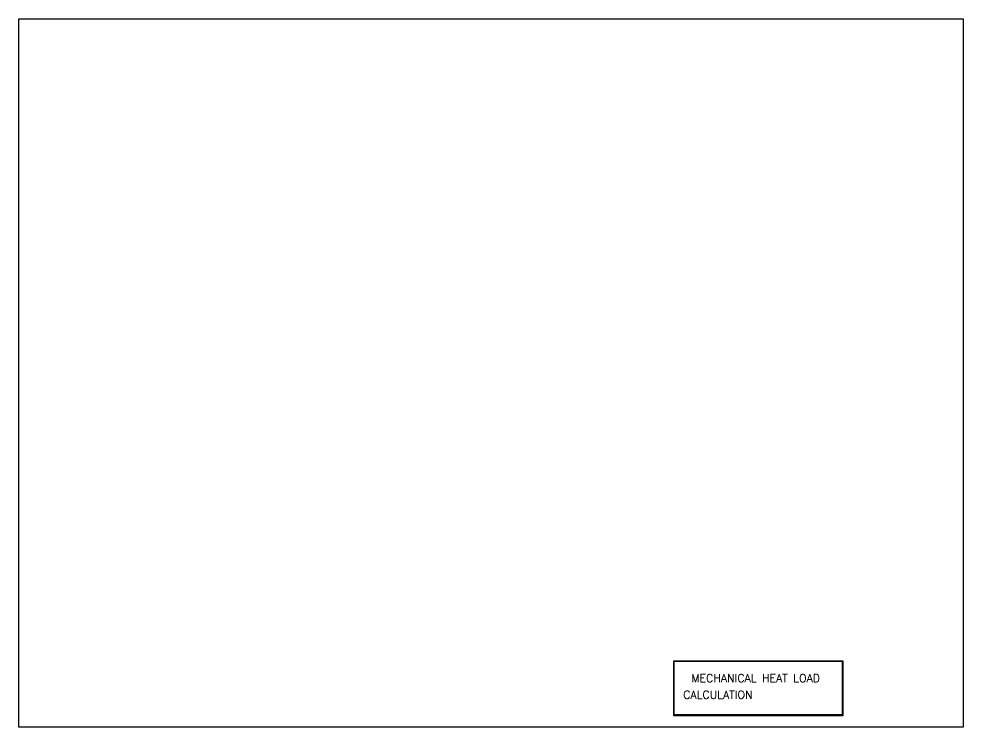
# Model space of a CAD drawing. Header units: millimetres. Extents: x 1605 to 1638, y 1273 to 1481.
# Drawn here: x 1605.81 to 1636.04, y 1297.72 to 1320.4 of the extents above; entities that cross this region are included whole.
import ezdxf
from ezdxf.enums import TextEntityAlignment as Align

# ---------------------------------------------------------------- set-up
doc = ezdxf.new("R2010")
doc.units = ezdxf.units.MM
for name, color, linetype in [('info', 7, 'Continuous'), ('Plump', 7, 'Continuous'), ('TEXTM', 2, 'Continuous')]:
    doc.layers.add(name, color=color, linetype=linetype)
doc.styles.add('TEXTM', font='romans9.shx')

msp = doc.modelspace()

# ---------------------------------------------------------------- linework, layer by layer
at = {"layer": 'info', "color": 0, "lineweight": -2}
for points in [[(1632.19381, 1298.08227), (1626.78617, 1298.08227), (1626.78617, 1299.84296), (1632.19381, 1299.84296)], [(1626.79376, 1299.83224), (1632.17106, 1299.83224), (1632.17106, 1298.11256), (1626.79376, 1298.11256)]]:
    msp.add_lwpolyline(points, close=True, dxfattribs=at)
at = {"layer": 'Plump'}
msp.add_lwpolyline([(1636.04498, 1297.72295), (1605.81366, 1297.72295), (1605.81366, 1320.39645), (1636.04498, 1320.39645)], close=True, dxfattribs=at)

# ---------------------------------------------------------------- texts
at = {"layer": 'TEXTM', "color": 0, "style": 'TEXTM'}
for s, p in [('MECHANICAL HEAT LOAD', (1629.4031, 1299.16116)), ('CALCULATION', (1628.19502, 1298.63136))]:
    msp.add_text(s, height=0.2562923, dxfattribs=at).set_placement(p, align=Align.CENTER)

doc.saveas('drawing.dxf')
